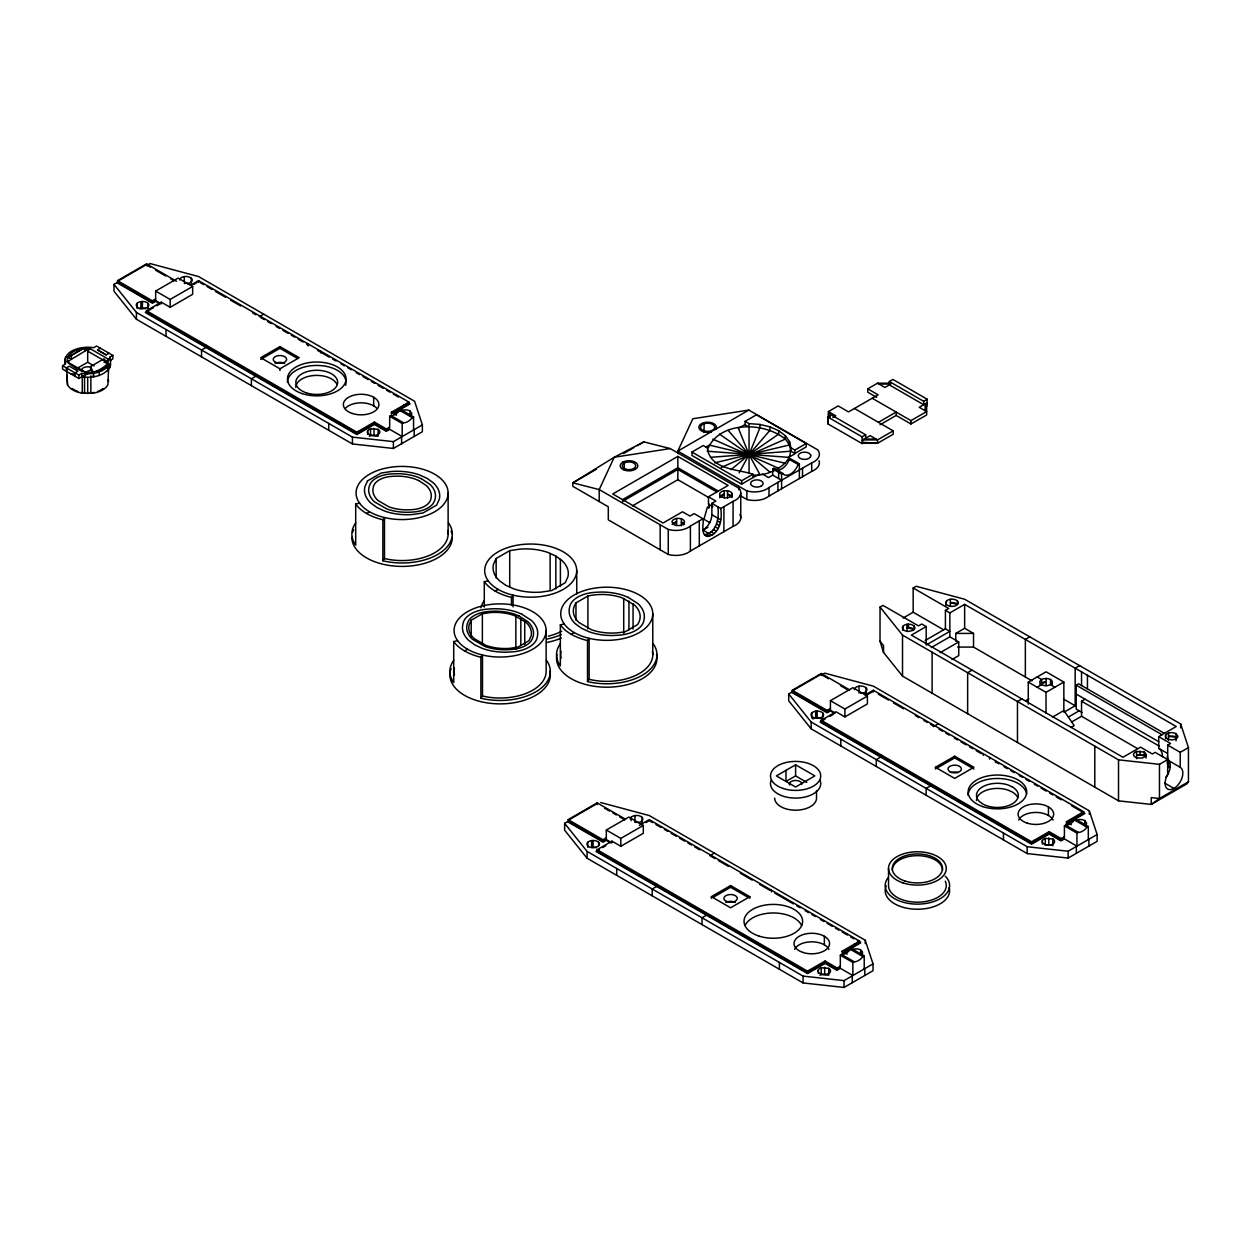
<?xml version="1.0" encoding="UTF-8"?>
<svg xmlns="http://www.w3.org/2000/svg" width="1251" height="1251" viewBox="0 0 1251 1251"><rect width="100%" height="100%" fill="white"/><g stroke="black" fill="none" stroke-linecap="round" stroke-linejoin="round"><path stroke-width="1.5" d="M108.634 367.903L107.914 384.636A20.923 12.088 0 0 1 93.121 393.174L82.285 393.174L82.285 375.675M84.536 393.346L84.536 375.847M87.695 393.596L87.695 378.037M90.87 393.346L90.87 375.847M109.932 357.098L110.713 360.538L109.932 367.45C103.896 376.285 91.745 378.287 81.753 376.801L78.829 378.49L62.55 369.076L62.55 365.667L65.474 363.978C62.097 349.717 83.113 345.776 93.653 347.7L96.577 346.011L112.856 355.409L112.856 358.881L109.932 360.569L109.932 357.098L112.856 355.409M279.943 370.499L279.943 368.795L299.177 357.692L279.943 346.59L260.708 357.692L279.943 368.795M260.708 359.397L279.943 348.294L279.943 346.59M382.869 560.776L382.869 519.775L384.479 517.539L384.479 558.54L382.869 560.776A50.212 28.992 0 0 0 437.6 554.49A50.212 28.992 0 0 0 448.499 522.902M413.565 429.984L413.565 416.911L401.039 409.687L399.788 410.406A12.557 7.256 -60 0 1 390.906 415.535L389.671 416.255L389.671 427.607L386.246 428.89L386.246 430.594L374.409 423.761L356.879 433.894L146.492 312.422L146.492 310.717L161.285 302.163L170.167 307.293L192.654 294.313L192.654 286.448L178.158 278.082L155.656 291.061L155.656 300.631L159.878 303.07M413.565 416.911L412.314 417.631A12.557 7.24 -60 0 1 403.447 422.76L402.196 423.479L402.196 436.536L389.077 428.968L389.077 427.263M480.884 698.246L480.884 657.244L482.495 655.008L482.495 696.009L480.884 698.246A50.212 28.992 0 0 0 535.616 691.959A50.212 28.992 0 0 0 546.499 660.372M511.471 605.203L511.471 597.384L513.082 595.163L513.082 606.876M587.517 681.56L587.517 640.559L589.127 638.323L589.127 679.324L587.517 681.56A50.212 28.992 0 0 0 642.248 675.274A50.212 28.992 0 0 0 653.147 643.686M676.619 525.483L676.619 518.477M678.214 453.66L678.214 450.251M681.388 525.858L681.388 518.837M691.944 452.064L691.944 455.473L741.655 484.168L752.993 477.554L752.993 474.223C737.183 468.969 710.255 469.985 707.206 447.78L703.281 445.512L691.944 452.064L741.655 480.759L752.993 474.223M711.366 898.39L711.366 896.67L730.6 885.567L749.834 896.67L749.834 898.39M712.976 897.452L730.6 887.272L730.6 885.567M738.778 489.688L738.778 486.264M741.655 484.168L741.655 480.759M745.127 424.777L745.127 421.352L756.464 414.816L806.176 443.511L806.176 446.935L794.838 453.472L794.838 450.063L806.176 443.511M746.878 499.493L746.878 490.939L677.823 451.079L692.835 418.741L748.849 410.078L817.732 449.86A18.39 10.618 0 0 1 811.696 462.886L811.696 471.424L769.005 496.068A17.764 10.258 0 0 1 746.878 499.493L740.404 495.74M749.052 473.472L749.052 423.62L745.127 421.352M769.005 496.068L769.005 487.53L811.696 462.886M777.903 490.924L777.903 482.386M781.609 488.781L781.609 474.098L772.727 468.969L772.727 475.114L781.609 480.243M799.358 478.539L799.358 463.84L790.491 458.726L789.303 459.414A12.557 7.256 -60 0 1 773.916 468.281L772.727 468.969M802.517 476.725L802.517 468.171M864.222 968.962L864.222 955.889L851.696 948.665L850.445 949.384A12.557 7.256 -60 0 1 841.563 954.513L840.328 955.232L840.328 966.585L836.903 967.867L836.903 969.588L825.066 962.754L807.536 972.871L597.149 851.399L597.149 849.695L611.942 841.157L620.824 846.27L643.311 833.291L643.311 825.425L628.815 817.059L606.313 830.038L606.313 839.609L611.942 842.861L611.942 841.157M864.222 955.889L862.971 956.624A12.557 7.24 -60 0 1 854.105 961.738L852.854 962.457L852.854 975.53L839.734 967.946L839.734 966.241M943.598 629.8L913.167 612.224L913.167 587.97L916.123 586.266L964.646 599.245L1180.663 723.954L1188.45 747.598L1188.45 781.766L1186.886 783.861L1151.248 804.424L1118.519 800.843L902.518 676.119L883.534 652.443L880.016 641.231L880.047 607.063L883.003 605.406L918.484 625.891L921.752 624.014L926.178 626.579L926.178 645.031L949.853 631.364L945.412 628.8L925.13 640.512M883.534 652.443L883.534 645.61L880.016 641.231M903.206 626L903.206 629.409A6.271 3.628 0 0 0 902.565 630.285M907.006 631.52L907.006 624.312L908.633 624.186A6.271 3.628 0 0 1 914.7 628.753L913.074 630.379L908.633 631.427A6.271 3.628 0 0 1 902.409 628.283A6.271 3.628 0 0 1 907.006 624.312M914.074 626L914.074 629.409A6.271 3.628 0 0 0 908.633 627.595L908.476 624.202M935.451 767.301L935.451 769.005L954.685 757.903L954.685 756.198L973.919 767.301L954.685 778.403L935.451 767.301L954.685 756.198M967.633 713.727L967.648 672.725L972.074 670.161M1017.47 742.5L1017.47 701.498L1021.911 698.934M1028.275 704.188L1028.275 682.108L1046.102 671.818L1063.85 682.061L1063.85 710.537L1074.202 725.611L1070.965 727.488M1041.63 682.937A6.271 3.628 0 0 1 1046.071 681.873L1040.003 684.563L1041.63 682.937L1041.63 679.528L1037.188 676.963M1046.024 713.242L1046.024 692.35L1063.85 682.061M1046.071 685.673L1046.071 678.464M1050.496 679.528L1050.496 682.937A6.271 3.628 0 0 1 1052.122 684.563M1088.307 839.593L1088.307 826.52L1075.782 819.296L1074.531 820.015A12.557 7.256 -60 0 1 1065.664 825.128L1064.413 825.848L1064.413 837.2L1060.989 838.498L1060.989 840.203L1049.151 833.369L1031.622 843.487L821.235 722.03L821.235 720.31L836.028 711.772L844.91 716.901L867.396 703.922L867.396 696.056L852.901 687.69L830.414 700.669L830.414 710.24L834.62 712.679M1088.307 826.52L1087.056 827.239A12.557 7.24 -60 0 1 1078.19 832.368L1076.939 833.088L1076.939 846.145L1063.819 838.577L1063.819 836.872M1071.45 722.093L1081.536 716.26L1081.536 701.232L1085.086 699.184M1094.797 787.16L1094.813 746.143M1165.869 777.262A12.557 7.256 -60 0 0 1167.715 760.076L1167.715 745.111L1170.529 743.485L1158.707 736.651L1176.221 726.518L964.646 604.374L949.853 612.912L945.412 610.347L945.412 628.8M82.285 393.174A20.923 12.088 0 0 1 67.491 384.636L66.788 369.264M108.305 359.146L106.929 362.243L87.695 351.14L90.119 348.638C81.237 347.887 66.6 350.89 67.101 361.93C82.222 373.846 92.793 377.13 107.914 363.65L108.305 359.146L90.119 348.638L87.695 349.42L87.695 362.243L94.106 365.933M778.654 478.539L778.669 472.393M739.888 514.505A18.39 10.618 0 0 1 733.07 526.39L690.396 551.034A17.764 10.258 0 0 1 668.269 554.459L608.299 519.853L608.299 506.796L572.786 486.295L572.786 482.87L614.225 457.24L643.812 441.869L670.223 448.577L739.122 488.359A18.39 10.618 0 0 1 733.07 501.385L720.748 508.5C722.437 518.665 719.935 534.74 707.425 536.413L704.469 534.709C716.964 533.035 719.481 516.96 717.793 506.796M1167.386 756.183L1167.386 763.876L1168.497 767.582L1169.998 766.707M64.692 363.947L65.474 357.098M110.713 364.01L109.932 367.45L107.914 367.153M179.659 279.989L180.472 278.269A6.271 3.628 0 0 1 188.307 276.737A6.271 3.628 0 0 1 191.966 281.022L190.355 282.648A6.271 3.628 0 0 1 187.541 283.586M707.644 449.328C719.09 420.821 764.126 421.603 785.3 439.117C803.001 459.273 771.069 476.819 752.961 475.067M630.316 818.967L631.13 817.247A6.271 3.628 0 0 1 638.964 815.715A6.271 3.628 0 0 1 642.639 819.999L641.012 821.626A6.271 3.628 0 0 1 638.198 822.564M854.37 689.692L855.215 687.878A6.271 3.628 0 0 1 863.065 686.33A6.271 3.628 0 0 1 866.724 690.63L865.098 692.241A6.271 3.628 0 0 1 860.657 693.304M1165.572 735.275L1165.572 737.152A6.271 3.628 0 0 0 1172.453 739.81A6.271 3.628 0 0 0 1177.91 736.213L1176.065 733.649A6.271 3.628 0 0 0 1165.572 735.275L1165.572 738.684M496.147 558.493L493.488 564.342A42.503 24.535 0 0 0 499.43 580.699L505.529 585.124L513.223 588.658A42.503 24.535 0 0 0 541.542 592.083L551.675 590.55L565.233 582.716L567.891 576.867A42.503 24.535 0 0 0 561.965 560.526L555.851 556.085L548.157 552.551A42.503 24.535 0 0 0 519.837 549.126L509.72 550.659L496.147 558.493L496.147 577.806M471.205 620.215L469.156 624.702A36.185 20.892 0 0 0 474.207 638.62L485.951 645.407A36.185 20.892 0 0 0 510.064 648.331L517.851 647.142L529.001 640.7L531.05 636.212A36.185 20.892 0 0 0 525.999 622.294L514.255 615.508A36.185 20.892 0 0 0 490.142 612.599L482.37 613.772L471.205 620.215L471.205 637.603M739.138 472.878L749.052 454.613L759.889 427.873L759.889 424.449L749.052 423.62M78.829 378.49L78.829 375.065L81.753 373.377C91.745 374.753 103.896 372.814 109.932 363.978M715.666 429.234L709.911 432.189A8.788 5.067 0 0 1 698.871 427.733A8.788 5.067 0 0 1 708.394 422.228A8.788 5.067 0 0 1 716.119 428.593L715.666 429.234L748.849 410.078M946.554 600.965L945.709 602.779A6.271 3.628 0 0 0 949.587 606.125A6.271 3.628 0 0 0 956.436 605.343L958.063 603.717A6.271 3.628 0 0 0 954.388 599.432A6.271 3.628 0 0 0 946.554 600.965L945.928 605.265M87.695 349.42L67.101 361.93L87.711 373.345M731.131 469.625L749.052 454.613L778.654 434.113L778.654 430.704L769.975 426.857L759.889 424.449M673.523 524.216L676.619 521.886A6.271 3.628 0 0 0 672.178 524.45M719.622 497.695L724.282 494.192A6.271 3.628 0 0 0 719.841 496.756M1050.496 684.641L1051.497 683.89A6.271 3.628 0 0 0 1049.886 679.215A6.271 3.628 0 0 0 1041.63 679.528L1040.003 681.154A6.271 3.628 0 0 0 1040.629 683.89L1041.63 684.641A6.271 3.628 0 0 0 1047.681 685.579L1050.496 684.641L1054.937 687.206M708.895 503.903L708.895 507.875L707.425 507.03L703.938 519.29L709.864 522.715M707.206 451.204L788.74 457.366L795.136 453.644L790.913 451.204L710.568 457.319M759.889 474.536L749.052 454.613L738.434 428.327L744.83 424.605L749.052 427.044M150.464 267.214L147.086 265.259L150.042 263.554L198.565 276.549L414.581 401.258L422.369 424.902L422.369 431.736L393.393 448.452L352.438 443.964L136.422 319.255L113.966 291.202L113.966 284.368L117.516 282.351L117.516 280.646L146.492 263.898L176.5 281.225M600.699 802.548L649.222 815.527L865.239 940.236L873.026 963.88L873.026 970.713L844.05 987.446L803.095 982.942L587.094 858.233L564.623 830.179L564.623 823.346L568.173 821.328L568.173 819.624L597.149 802.876L625.531 819.264M828.584 678.777L821.829 674.868L824.784 673.163L873.307 686.142L1089.324 810.867L1097.111 834.511L1097.111 841.344L1068.135 858.061L1027.18 853.573L811.18 728.864L788.709 700.81L788.709 693.977L792.258 691.959L792.258 690.255L821.235 673.507L849.617 689.895M155.656 300.631L152.403 302.507L152.403 300.803L155.656 298.926M190.355 285.384L198.565 280.646L408.968 402.118L408.968 403.823L392.955 413.065M84.74 347.715L71.432 355.409L71.432 358.818L67.491 357.395L84.74 347.715L84.74 351.14M153.529 307.668L145.304 312.422L356.879 434.566L374.409 424.449L386.246 431.282L389.671 429.312M156.813 305.776L160.097 303.884L155.656 301.319L152.403 303.195L116.922 282.695M193.639 284.509L196.923 282.617M155.656 291.061L170.167 299.442L192.654 286.448M109.025 353.189L106.1 354.877L97.5 349.905L100.408 348.216M76.483 368.717L87.695 362.243M90.666 366.512L103.974 358.818L107.914 363.65A20.923 12.088 0 0 1 93.121 372.204L90.666 369.921L90.666 366.512L93.121 372.204M90.666 369.921L85.287 372.438M103.974 362.243L106.929 360.523M259.254 316.706L263.695 314.142M256.408 375.879L251.388 378.787L251.388 385.621M146.492 310.717L356.879 432.174L374.409 422.056L386.246 428.89M391.438 413.94L391.438 412.236L408.968 402.118M394.206 413.018L410.14 403.823M386.246 430.594L389.077 428.968M113.966 284.368L136.422 312.422L352.438 437.131L393.393 441.634L422.369 424.902M366.59 513.489L369.545 511.784M596.461 469.203L572.786 482.87L599.213 489.579L668.269 529.454A17.764 10.258 0 0 0 690.396 526.03L702.999 518.743C704.063 524.013 699.981 534.396 707.425 536.413M623.514 453.581L633.663 447.733M637.04 445.778L643.812 441.869M677.823 451.079L711.006 431.923M712.898 506.733L708.457 504.169L708.457 496.803L728.145 485.435L677.839 456.396L612.74 493.973L663.046 523.012L682.499 511.784L689.911 516.053L694.117 513.629L702.999 518.743M622.763 499.54L677.839 467.733L718.09 490.971M622.419 501.448L677.839 469.453L716.729 491.909M632.49 505.873L677.839 479.696L708.269 497.272M495.177 591.113L498.148 589.393M865.692 438.21L865.692 434.801L831.368 414.972L827.818 417.021L827.818 423.839L828.412 411.563L838.17 405.918L848.522 411.907L878.124 394.816L867.756 388.842L867.756 392.204L876.638 397.333M867.756 388.842L877.53 383.197L890.477 383.197M889.367 381.492L923.691 401.305L923.691 404.73L889.367 384.901L889.367 381.492L892.917 379.444L927.241 399.257L926.647 406.419M832.838 417.537L835.809 415.832L828.412 411.563M889.367 384.901L884.926 387.466L877.53 383.197M711.866 535.225L702.999 530.096A12.557 7.256 -60 0 0 711.866 514.724L711.866 503.371L715.853 501.072L708.457 496.803M464.59 650.958L467.561 649.253M772.727 475.114L768.521 477.554L762.297 473.957M781.609 474.098L782.798 473.41A12.557 7.256 -60 0 0 798.169 464.528L799.358 463.84M878.421 422.322L896.169 412.064L896.169 415.441L880.032 424.761M827.818 417.021L862.142 436.849L865.692 434.801M923.691 401.305L927.241 399.257M575.96 602.904L587.923 596.008A38.296 22.111 0 0 1 621.997 597.79L634.429 604.968A38.296 22.111 0 0 1 637.525 624.64L625.563 631.552A38.296 22.111 0 0 1 591.488 629.753L579.057 622.576A38.296 22.111 0 0 1 575.96 602.904L575.96 620.293M702.999 530.096L707.91 527.265M862.142 440.258L870.133 435.645L877.53 439.914L893.214 430.86L893.214 434.238L877.53 443.276L862.737 443.276L862.737 439.914L877.53 439.914L877.53 443.276L864.206 442.416L862.142 443.605L827.818 423.839M927.241 402.681L919.25 407.294L926.647 411.563L910.963 420.617L872.197 398.24M571.238 634.273L574.193 632.568M903.097 618.041L913.167 612.224M597.743 803.22L568.767 819.968L568.767 821.672M945.412 610.347L948.68 608.471L913.167 587.97M926.178 626.579L911.385 635.117L1122.96 757.277L1140.49 747.16L1152.327 753.993L1155.158 752.351L1167.683 759.592L1167.683 774.557A12.557 7.256 -60 0 0 1167.683 789.053A12.557 7.256 -60 0 0 1180.24 781.797A12.557 7.256 -60 0 0 1180.24 767.301L1180.24 752.336L1167.715 745.111M931.26 647.565L949.853 636.837L958.735 641.951L958.735 655.618L951.964 659.527M955.78 641.231L955.78 633.413L964.646 628.283L973.528 633.413L973.528 647.08L1031.997 680.825M606.313 839.609L603.06 841.485L603.06 839.781L606.313 837.904M830.414 710.24L827.146 712.116L827.146 710.412L830.414 708.535M639.37 825.316L649.222 819.624L859.625 941.096L859.625 942.801L842.095 952.918L842.095 951.213L859.625 941.096M865.098 694.993L873.307 690.255L1083.71 811.711L1083.71 813.431L1066.18 823.549M599.245 849.507L595.961 851.399L807.536 973.559L825.066 963.426L836.903 970.26L840.328 968.29M602.544 847.599L605.828 845.707M645.938 822.548L649.222 820.656L652.6 822.595M824.988 719.184L820.046 722.03L1031.622 844.175L1049.151 834.057L1060.989 840.891L1064.413 838.921M829.913 716.323L833.197 714.43M866.74 695.071L873.307 691.271M940.127 652.694L958.735 641.951M606.313 830.038L620.824 838.42L643.311 825.425M830.414 700.669L844.91 709.036L867.396 696.056M795.605 764.799L776.371 775.901L795.605 787.02L814.839 775.901L795.605 764.799L795.605 775.901L806.817 782.391M1029.792 636.853L1025.351 639.417L1025.351 676.994M795.605 775.901L785.988 781.453L785.988 770.35M714.352 853.119L709.911 855.684L714.993 858.608M938.438 723.75L934.012 726.315L930.635 724.36M1037.157 687.237L1041.63 684.641M1079.613 665.626L1075.172 668.175L1075.172 705.767L1063.929 712.257M1025.601 700.732L1028.838 698.871M1082.131 712.507L1076.204 709.098L1076.204 685.173L1078.581 683.812L1164.509 733.414M707.065 914.872L702.046 917.765L702.046 924.598M931.166 785.487L926.131 788.396L926.131 795.229M1052.513 717.089L1063.85 710.537M749.834 896.67L730.6 907.788L711.366 896.67M1068.448 716.995L1079.175 710.803M880.047 607.063L902.518 635.117L1118.519 759.842L1159.474 764.33L1167.683 759.592M1180.24 752.336L1188.45 747.598M597.149 849.695L807.536 971.167L825.066 961.034L836.903 967.867M821.235 720.31L1031.622 841.782L1049.151 831.665L1060.989 838.498M1083.71 811.711L1066.18 821.844L1071.247 824.769M843.268 952.918L860.797 942.801L857.435 940.861M1067.369 823.549L1084.883 813.431L1071.419 805.644M836.903 969.588L839.734 967.946M1060.989 840.203L1063.819 838.577M564.623 823.346L587.079 851.399L803.095 976.124L844.05 980.612L873.026 963.88M788.709 693.977L811.18 722.03L1027.18 846.739L1068.135 851.227L1097.111 834.511M1188.45 781.766L1159.474 798.498L1151.248 804.424L1151.248 797.591L1159.474 798.498L1159.474 764.33M896.169 415.441L910.963 423.98L926.647 414.972L926.647 403.01M705.736 447.154L709.38 445.09L785.3 463.277M759.685 474.145L752.993 477.554M67.491 357.395L71.432 355.409M87.695 373.83L81.753 376.801L81.753 373.377M721.202 467.483L785.3 439.117L785.3 435.708L778.654 430.704M378.099 429.359A6.271 3.628 0 0 1 375.284 435.411L370.531 435.051A6.271 3.628 0 0 1 370.531 428.78L378.099 429.359L378.099 436.192L370.531 435.614A6.271 3.628 0 0 0 369.233 436.192M714.634 462.854L789.475 444.949L789.475 441.54L785.3 435.708M1136.612 758.7L1136.612 751.476L1144.18 752.054L1144.18 755.479L1136.612 754.9L1144.18 755.479M1052.842 838.952A6.271 3.628 0 0 1 1050.027 845.019L1045.273 844.66A6.271 3.628 0 0 1 1045.273 838.389L1052.842 838.952L1052.842 845.785M828.756 968.337A6.271 3.628 0 0 1 825.941 974.404L821.188 974.029A6.271 3.628 0 0 1 821.188 967.758L828.756 968.337L828.756 975.17L821.188 974.592A6.271 3.628 0 0 0 819.89 975.17M355.706 522.902A50.212 28.992 0 0 0 355.691 545.092L355.691 504.075L359.569 503.168M484.293 607.079L484.293 581.699L488.156 580.777M453.706 660.356A50.212 28.992 0 0 0 453.706 682.546L453.706 641.544L457.569 640.637M560.354 643.686A50.212 28.992 0 0 0 560.339 665.876L560.339 624.859L564.217 623.952M670.223 448.577L614.225 457.24L599.213 489.579L599.213 501.542M140.925 301.6L142.551 301.475A6.271 3.628 0 0 1 148.619 306.042L146.993 307.668L142.551 308.731A6.271 3.628 0 0 1 136.328 305.572A6.271 3.628 0 0 1 140.925 301.6L140.925 308.434A6.271 3.628 0 0 0 139.408 308.794M140.925 308.434L142.395 308.325A6.271 3.628 0 0 1 145.695 308.794M724.282 490.783L727.519 490.783A6.271 3.628 0 0 1 731.96 493.347L732.179 494.27A6.271 3.628 0 0 1 726.456 497.882A6.271 3.628 0 0 1 719.716 494.911A6.271 3.628 0 0 1 724.282 490.783L724.282 497.789M908.476 627.611L907.006 627.721L914.074 629.409M817.153 711.1L817.294 711.084A6.271 3.628 0 0 1 823.361 715.65L821.735 717.276L817.294 718.34A6.271 3.628 0 0 1 811.07 715.181A6.271 3.628 0 0 1 815.668 711.209L817.153 711.1L817.153 717.933L815.668 718.043A6.271 3.628 0 0 0 812.853 718.981M817.153 717.933L817.294 717.918A6.271 3.628 0 0 1 821.735 718.981M591.582 840.594L593.209 840.469A6.271 3.628 0 0 1 599.276 845.019L597.65 846.646L593.209 847.709A6.271 3.628 0 0 1 586.985 844.566A6.271 3.628 0 0 1 591.582 840.594L591.582 847.427L593.209 847.302A6.271 3.628 0 0 1 596.352 847.787M879 384.057L890.837 384.057M864.206 439.07L876.044 439.07M955.78 633.413L973.528 633.413M957.547 647.08L973.528 647.08M70.681 373.721L73.965 374.065M97.5 349.905L106.1 354.877M957.422 604.389L950.369 602.701A6.271 3.628 0 0 1 957.422 604.389L957.422 600.965M1051.544 845.223L1045.273 845.223L1045.273 838.389M105.287 362.712L107.914 363.65M712.82 439.117L778.654 468.281M854.449 408.483L893.214 430.86M789.475 441.54L790.913 447.78L794.838 450.063M789.303 459.414L798.169 464.528M773.916 468.281L782.798 473.41M1076.204 685.173L1162.07 734.759M1076.204 694.07L1158.786 741.734M1081.536 701.232L1159.317 746.143M1158.707 736.651L1158.707 748.348L1167.152 753.227M1063.553 699.043L1075.172 705.767M1167.715 760.076L1180.24 767.301M1028.275 682.108L1046.024 692.35M1081.536 716.26L1137.331 748.473M711.866 503.371L720.748 508.5M622.795 462.198L624.28 463.058L624.28 469.891M633.757 468.515L635.227 469.375M711.866 514.724L720.748 519.853M717.48 520.963L720.451 522.668M716.604 523.95L719.56 525.655M1164.572 783.001L1173.954 788.427L1173.954 790.132M715.181 526.89L718.152 528.594M713.351 529.58L716.307 531.284M711.209 531.831L714.165 533.551M706.612 534.49L709.567 536.194M200.254 282.648L203.632 284.587M206.994 286.526L212.06 289.45M215.422 291.405L225.54 297.238M230.606 300.162L240.708 305.995M252.514 312.813L255.892 314.767M260.943 317.676L264.336 319.63M267.714 321.585L271.092 323.54M276.158 326.464L279.536 328.419M282.914 330.373L287.996 333.298M291.374 335.237L294.751 337.191M298.129 339.146L303.195 342.07M306.573 344.025L308.497 345.823L308.497 344.103M317.504 350.343L329.294 357.145M332.672 359.084L336.034 361.039M341.085 363.947L344.463 365.902M347.825 367.841L351.203 369.78M356.254 372.704L359.616 374.643M362.978 376.598L368.044 379.506M371.406 381.461L374.768 383.4M378.146 385.339L383.197 388.263M386.559 390.203L389.937 392.157M393.299 394.096L398.35 397.02M399.788 410.406L412.314 417.631M155.531 270.153L165.679 276.002M170.762 278.926L174.139 280.881M391.438 412.236L396.504 415.16M279.943 348.294L297.582 358.474M878.374 694.196L888.491 700.028M893.542 702.953L903.66 708.785M915.466 715.603L918.828 717.558M923.895 720.467L927.257 722.421M939.079 729.239L942.456 731.194M945.834 733.149L949.212 735.088M954.278 738.027L957.656 739.966M961.049 741.921L966.116 744.845M969.494 746.8L972.871 748.755M976.249 750.709L981.316 753.634M995.624 761.89L998.986 763.829M1004.053 766.754L1007.415 768.693M1010.777 770.647L1014.154 772.586M1019.205 775.495L1022.567 777.45M1025.945 779.389L1029.307 781.343M1034.358 784.252L1037.736 786.191M1041.098 788.146L1046.149 791.054M1049.526 793.009L1052.889 794.948M1056.251 796.903L1061.317 799.811M390.906 415.52L403.432 422.76M389.671 416.255L402.196 423.479M1074.531 820.015L1087.056 827.239M840.422 685.611L847.193 689.52M954.685 757.903L973.919 769.005M1065.664 825.128L1078.19 832.368M1064.413 825.848L1076.939 833.088M117.516 280.646L152.403 300.803M117.516 282.351L152.403 302.507M834.839 713.477L830.414 710.928L827.146 712.804L791.664 692.303M792.258 690.255L827.146 710.412M792.258 691.959L827.146 712.116M62.55 365.667L78.829 375.065M655.977 824.55L661.028 827.458M664.406 829.413L667.768 831.352M671.146 833.307L676.197 836.215M679.574 838.17L684.625 841.094M688.003 843.033L691.381 844.988M694.743 846.927L699.809 849.851M718.371 860.563L728.504 866.427M740.342 873.245L752.164 880.078M759.748 884.457L769.85 890.29M774.901 893.214L793.431 903.91M796.793 905.849L800.171 907.788M805.222 910.712L808.584 912.651M811.962 914.606L815.324 916.545M820.375 919.469L823.752 921.408M827.114 923.347L832.165 926.272M835.543 928.211L838.905 930.165M842.283 932.104L847.334 935.029M850.696 936.968L854.058 938.907M850.445 949.384L862.971 956.624M604.499 808.146L609.581 811.086M612.959 813.041L616.336 814.98M619.714 816.934L624.796 819.874M842.095 951.213L847.162 954.138M730.6 887.272L748.239 897.452M841.563 954.513L854.105 961.738M840.328 955.232L852.854 962.457M610.754 842.861L606.313 840.297L603.06 842.173L567.579 821.672M568.173 819.624L603.06 839.781M568.173 821.328L603.06 841.485M732.07 497.226L727.519 494.192A6.271 3.628 0 0 1 731.96 496.756L732.07 493.801M719.466 434.113L749.052 454.613L769.975 472.127M1075.86 820.547A6.271 3.628 0 0 1 1084.726 820.547L1086.572 823.111A6.271 3.628 0 0 1 1085.727 824.925M409.984 410.954L411.829 413.502A6.271 3.628 0 0 1 409.984 416.067L409.984 410.954A6.271 3.628 0 0 0 401.102 410.954M851.759 949.931A6.271 3.628 0 0 1 860.641 949.931L862.267 951.558L862.486 955.905M728.129 430.281L749.052 454.613L769.975 430.281L769.975 426.857M683.343 524.967L681.388 522.246A6.271 3.628 0 0 1 684.313 524.45M93.121 375.691L93.653 376.848L93.653 373.377M108.212 379.678L108.634 381.508M66.772 374.674L67.491 384.636M68.461 360.523L68.477 362.243M1180.663 723.954L1180.663 727.863M1176.065 733.649L1176.065 740.858M1168.497 733.07L1168.497 740.295M1168.497 759.263L1168.497 766.863M1146.025 754.619L1146.025 758.043M1140.114 751.022L1140.114 754.447M1118.519 759.842L1118.519 800.843M1089.324 810.867L1089.324 814.276M1088.902 839.249L1088.902 846.083M1087.447 675.274L1087.447 688.941M1084.726 820.547L1084.726 825.676M1081.536 671.85L1081.536 685.517M1081.333 813.087L1081.333 814.792M1078.378 814.792L1078.378 816.496M1076.345 846.489L1076.345 853.323M1068.135 851.227L1068.135 858.061M1049.151 831.665L1049.151 833.369M1048.776 837.92L1048.776 844.753M1048.447 806.911L1048.447 815.449M1042.349 840.578L1042.349 844.003M1033.998 840.422L1033.998 842.126M1031.622 841.782L1031.622 843.487M1027.18 846.739L1027.18 853.573M1003.474 833.057L1003.474 839.89M995.53 760.811L995.53 762.516M989.604 757.387L989.604 759.091M983.239 753.712L983.239 755.416M964.646 604.374L964.646 628.283M950.369 599.276L950.369 606.5M949.853 612.912L949.853 636.837M933.418 724.939L933.418 726.659M932.12 652.224L932.12 693.226M925.161 403.87L925.161 410.703M910.963 420.617L910.963 423.98M902.518 635.117L902.518 676.119M888.523 868.429L888.523 885.52A28.882 16.67 0 0 0 921.174 902.049A28.882 16.67 0 0 0 945.287 881.204M881.33 755.01L881.33 756.714L876.294 759.623L876.294 766.456M873.307 690.255L873.307 691.959M866.099 687.878L866.099 692.991M865.239 940.236L865.239 943.661M864.816 968.618L864.816 975.452M862.142 436.849L862.142 443.605M860.641 949.931L860.641 955.06A6.271 3.628 0 0 0 862.486 952.496M859.03 686.189L859.03 693.023M857.248 942.456L857.248 944.161M854.292 944.161L854.292 945.881M852.259 975.874L852.259 982.707M844.91 709.036L844.91 716.901M844.05 980.612L844.05 987.446M840.781 739.122L840.781 745.956M829.882 412.408L829.882 417.537M825.066 961.034L825.066 962.754M824.675 967.304L824.675 974.138M824.362 936.28L824.362 944.818M822.736 712.898L822.736 718.027M821.829 675.556L821.829 673.851L792.853 690.599L792.853 692.303M821.235 673.507L821.235 675.212M821.188 967.758L821.188 974.592M818.263 969.963L818.263 973.372M816.528 790.851L816.528 798.122A20.923 12.088 0 0 1 795.605 810.195A20.923 12.088 0 0 1 774.682 798.122M815.668 711.209L815.668 718.043M811.868 712.898L811.868 718.027M811.18 722.03L811.18 728.864M809.913 969.791L809.913 971.511M807.536 971.167L807.536 972.871M803.095 976.124L803.095 982.942M790.913 447.78L790.913 451.204M779.389 962.426L779.389 969.259M771.445 890.18L771.445 891.885M740.764 493.082L740.764 518.102M733.07 501.385L733.07 526.39M727.519 490.783L727.519 497.789M723.907 506.671L723.907 531.691M708.895 505.216L708.895 507.875M704.078 423.729A7.115 4.113 0 0 0 704.078 430.844A7.115 4.113 0 0 0 714.743 427.279A7.115 4.113 0 0 0 704.078 423.729L704.078 432.267A7.115 4.113 0 0 1 711.193 432.267M699.293 520.885L699.293 545.905M690.396 526.03L690.396 551.034M677.839 456.396L677.839 467.733M677.839 469.453L677.839 479.696M668.269 529.454L668.269 554.459M660.168 524.763L660.168 549.783M657.244 884.394L657.244 886.099L652.209 889.008L652.209 895.841M652.772 613.772A46.037 26.584 0 0 1 583.732 636.79A46.037 26.584 0 0 1 583.732 590.753A46.037 26.584 0 0 1 652.772 613.772L652.772 654.773M641.998 817.247L641.998 822.376M634.945 815.558L634.945 822.392A6.271 3.628 0 0 1 638.198 822.392M633.069 603.983L633.069 629.081M631.13 817.247L631.13 820.672M628.94 600.965L628.94 629.925M623.717 598.572L623.717 633.334M620.824 838.42L620.824 846.27M616.696 868.491L616.696 875.325M598.65 842.283L598.65 845.692M597.149 802.876L597.149 804.596M593.052 840.469L593.052 847.302M587.923 596.008L587.923 628.831M587.767 842.283L587.767 847.396M587.079 851.399L587.094 858.233M576.727 570.612A46.037 26.584 0 0 1 507.671 593.615A46.037 26.584 0 0 1 507.671 547.594A46.037 26.584 0 0 1 576.727 570.612L576.727 594.037M560.401 559.385L560.401 586.422M555.851 556.085L555.851 588.908M550.127 553.458L550.127 590.144M546.14 630.457A46.037 26.584 0 0 1 477.084 653.475A46.037 26.584 0 0 1 477.084 607.439A46.037 26.584 0 0 1 546.14 630.457L546.14 671.459A46.037 26.584 0 0 1 482.495 696.009M524.732 621.372L524.732 644.546M520.823 618.494L520.823 645.547M515.85 616.243L515.85 649.066M509.72 550.659L509.72 587.36M482.37 613.772L482.37 644.672M448.124 492.988A46.037 26.584 0 0 1 379.084 516.006A46.037 26.584 0 0 1 379.084 469.969A46.037 26.584 0 0 1 448.124 492.988L448.124 533.989M414.159 429.64L414.159 436.474M406.591 403.479L406.591 405.183M403.635 405.183L403.635 406.888M401.602 436.88L401.602 443.714M393.393 441.634L393.393 448.452M374.409 422.056L374.409 423.761M374.018 428.311L374.018 435.145M373.689 397.302L373.689 405.84M370.531 428.78L370.531 435.614M367.606 430.97L367.606 434.394M359.256 430.813L359.256 432.518M356.879 432.174L356.879 433.894M352.438 437.131L352.438 443.964M328.732 423.448L328.732 430.281M320.788 351.203L320.788 352.907M206.587 345.401L206.587 347.121L201.552 350.014L201.552 356.848M198.565 280.646L198.565 282.351M191.34 278.269L191.34 283.398M184.288 276.58L184.288 281.71M170.167 299.442L170.167 307.293M166.039 329.513L166.039 336.347M161.285 302.163L161.285 303.884M147.993 303.289L147.993 308.418M147.086 265.947L147.086 264.242L118.11 280.99L118.11 282.695M142.395 301.491L142.395 308.325M137.11 303.289L137.11 308.418M136.422 312.422L136.422 319.255M107.633 367.184L107.633 370.656M99.204 372.047L99.204 375.535M90.572 392.251L90.572 392.939A18.828 10.868 0 0 0 94.2 392.392M84.833 392.251L84.833 392.939A18.828 10.868 0 0 1 81.206 392.392M74.997 376.207L74.997 372.845L77.906 371.156L69.305 366.183L66.381 367.872L66.381 371.234M949.134 887.412A32.229 18.609 0 0 1 915.998 909.227A32.229 18.609 0 0 1 886.271 885.833M945.303 876.216A32.229 18.609 0 0 1 918.797 904.113A32.229 18.609 0 0 1 888.194 877.655M892.291 870.149A25.114 14.496 0 0 1 917.405 855.653A25.114 14.496 0 0 1 942.503 870.149M794.604 949.431A17.78 10.274 0 0 1 811.774 941.815A17.78 10.274 0 0 1 828.96 949.431M725.861 902.487A6.693 3.862 0 0 1 735.338 902.487M745.017 925.49A29.289 16.92 0 0 1 773.306 912.964A29.289 16.92 0 0 1 801.61 925.49M860.657 692.898A6.271 3.628 0 0 1 865.098 693.961M1018.689 820.046A17.78 10.274 0 0 1 1035.859 812.446A17.78 10.274 0 0 1 1053.045 820.046M951.339 772.492A6.693 3.862 0 0 1 958.031 772.492M976.468 800.499A20.923 12.088 0 0 1 1007.853 790.038L1012.2 791.961A20.923 12.088 0 0 1 1017.61 797.372M968.102 795.37A29.289 16.92 0 0 1 996.124 778.482A29.289 16.92 0 0 1 1026.586 793.9M81.643 371.375A6.271 3.628 0 0 1 83.88 367.559A6.271 3.628 0 0 1 90.838 367.294M103.02 388.514A18.828 10.868 0 0 1 97.578 391.454M77.828 391.454A18.828 10.868 0 0 1 72.386 388.514M819.858 779.842A25.114 14.496 0 0 1 795.605 798.091A25.114 14.496 0 0 1 771.351 779.842M789.537 785.049A6.271 3.628 0 0 1 791.774 781.234A6.271 3.628 0 0 1 798.748 780.968L800.046 781.547A6.271 3.628 0 0 1 801.875 784.111M184.288 283.414A6.271 3.628 0 0 1 189.042 283.774M345.714 407.967A17.78 10.274 0 0 1 376.52 407.967M275.204 363.494A6.693 3.862 0 0 1 284.681 363.494M295.815 387.482A20.923 12.088 0 0 1 314.001 375.503A20.923 12.088 0 0 1 336.941 384.354M287.449 382.353A29.289 16.92 0 0 1 319.286 365.495A29.289 16.92 0 0 1 345.589 385.292M1144.18 752.054A6.271 3.628 0 0 1 1141.365 758.122L1136.612 757.762A6.271 3.628 0 0 1 1136.612 751.476M1158.707 748.348A18.202 10.508 -60 0 1 1162.476 756.683M447.733 530.518A46.037 26.584 0 0 1 384.479 558.54M452.315 537.414A50.212 28.992 0 0 1 402.087 566.406A50.212 28.992 0 0 1 351.875 537.414M352.641 532.379A50.212 28.992 0 0 1 353.595 529.908M451.126 531.143A50.212 28.992 0 0 1 451.877 533.63M382.869 519.775A50.212 28.992 0 0 1 355.691 504.075M652.381 651.302A46.037 26.584 0 0 1 589.127 679.324M561.105 658.245A46.037 26.584 0 0 1 561.105 651.302M656.525 654.414A50.212 28.992 0 0 1 606.735 687.19A50.212 28.992 0 0 1 556.961 654.414M587.517 640.559A50.212 28.992 0 0 1 560.339 624.859M454.473 674.93A46.037 26.584 0 0 1 454.473 667.987M549.893 671.099A50.212 28.992 0 0 1 497.914 703.844A50.212 28.992 0 0 1 451.079 668.597M480.884 657.244A50.212 28.992 0 0 1 453.706 641.544M561.793 631.208A46.037 26.584 0 0 1 548.313 636.165M561.261 634.617A50.212 28.992 0 0 1 546.828 639.058M480.9 607.814A50.212 28.992 0 0 1 484.293 600.511M561.261 638.026A50.212 28.992 0 0 1 546.828 642.482M511.471 597.384A50.212 28.992 0 0 1 484.293 581.699M769.005 487.53A17.764 10.258 0 0 1 746.878 490.939M819.03 460.712A18.39 10.618 0 0 1 811.696 471.424M367.559 480.884L364.901 486.733A42.503 24.535 0 0 0 370.828 503.074L376.942 507.515L384.62 511.049A42.503 24.535 0 0 0 412.955 514.474L423.073 512.941L436.63 505.107L439.289 499.258A42.503 24.535 0 0 0 433.362 482.902L427.248 478.461L419.57 474.942A42.503 24.535 0 0 0 391.25 471.518L381.117 473.05L367.559 480.884M684.313 522.918L681.388 525.107A6.271 3.628 0 0 1 673.804 524.529L671.975 521.98A6.271 3.628 0 0 1 679.074 518.383A6.271 3.628 0 0 1 684.313 522.918M761.296 486.029L759.998 486.608A6.271 3.628 0 0 1 750.616 483.793A6.271 3.628 0 0 1 759.013 480.071A6.271 3.628 0 0 1 761.296 486.029M1176.065 737.074L1168.497 736.495A6.271 3.628 0 0 1 1176.065 737.074M421.196 478.617L417.349 477.006A38.296 22.111 0 0 0 391.829 473.926A24.739 14.293 0 0 0 371.312 482.12A38.296 22.111 0 0 0 374.409 501.792L386.84 508.969A38.296 22.111 0 0 0 412.361 512.066A24.739 14.293 0 0 0 432.877 503.856A38.296 22.111 0 0 0 429.781 484.184L421.196 478.617M418.647 480.54L415.129 479.07A34.074 19.672 0 0 0 392.423 476.334A21.032 12.135 0 0 0 373.236 487.405A34.074 19.672 0 0 0 377.99 500.525L389.061 506.905A34.074 19.672 0 0 0 411.767 509.657A21.032 12.135 0 0 0 430.954 498.57A34.074 19.672 0 0 0 426.2 485.466L418.647 480.54M628.409 597.478L624.218 595.726A42.503 24.535 0 0 0 595.883 592.302A28.46 16.435 0 0 0 569.549 607.517A42.503 24.535 0 0 0 575.476 623.858L581.59 628.299L589.268 631.833A42.503 24.535 0 0 0 617.587 635.258A28.46 16.435 0 0 0 643.937 620.043A42.503 24.535 0 0 0 638.01 603.686L628.409 597.478M521.761 614.163L517.57 612.411A42.503 24.535 0 0 0 489.25 608.987A28.46 16.435 0 0 0 462.901 624.186A42.503 24.535 0 0 0 468.844 640.543L474.942 644.984L482.636 648.518A42.503 24.535 0 0 0 510.955 651.943A28.46 16.435 0 0 0 537.305 636.728A42.503 24.535 0 0 0 531.378 620.371L521.761 614.163M519.212 616.086L515.365 614.476A38.296 22.111 0 0 0 489.845 611.395A24.739 14.293 0 0 0 469.328 619.589A38.296 22.111 0 0 0 472.425 639.261L484.856 646.439A38.296 22.111 0 0 0 510.361 649.535A24.739 14.293 0 0 0 530.893 641.325A38.296 22.111 0 0 0 527.797 621.653L519.212 616.086M1012.2 786.832L1007.853 784.909A20.923 12.088 0 0 0 982.598 786.832A20.923 12.088 0 0 0 979.283 801.406L982.598 803.908A20.923 12.088 0 0 0 1012.2 803.908A20.923 12.088 0 0 0 1012.2 786.832M810.789 455.771L810.585 454.832A6.271 3.628 0 0 0 800.484 453.003A6.271 3.628 0 0 0 801.86 459.054A6.271 3.628 0 0 0 810.789 455.771M902.956 882.878A28.882 16.67 0 0 0 946.272 868.429A28.882 16.67 0 0 0 902.956 853.995A28.882 16.67 0 0 0 902.956 882.878M904.848 880.985A25.114 14.496 0 0 0 942.503 868.429A25.114 14.496 0 0 0 904.848 855.887A25.114 14.496 0 0 0 904.848 880.985M802.892 952.433A17.78 10.274 0 0 0 829.569 943.535A17.78 10.274 0 0 0 802.892 934.653A17.78 10.274 0 0 0 802.892 952.433M758.669 935.983A29.289 16.92 0 0 0 802.61 921.33A29.289 16.92 0 0 0 758.669 906.678A29.289 16.92 0 0 0 758.669 935.983M725.861 901.111A6.693 3.862 0 0 0 737.074 899.391A6.693 3.862 0 0 0 728.864 894.653A6.693 3.862 0 0 0 725.861 901.111M1026.977 823.064A17.78 10.274 0 0 0 1053.655 814.166A17.78 10.274 0 0 0 1026.977 805.269A17.78 10.274 0 0 0 1026.977 823.064M982.754 806.598A29.289 16.92 0 0 0 1026.696 791.961A29.289 16.92 0 0 0 982.754 777.309A29.289 16.92 0 0 0 982.754 806.598M949.962 771.742A6.693 3.862 0 0 0 961.159 770.006A6.693 3.862 0 0 0 952.965 765.268A6.693 3.862 0 0 0 949.962 771.742M783.048 788.458A25.114 14.496 0 0 0 820.719 775.901A25.114 14.496 0 0 0 783.048 763.36A25.114 14.496 0 0 0 783.048 788.458M352.235 413.455A17.78 10.274 0 0 0 378.912 404.558A17.78 10.274 0 0 0 352.235 395.66A17.78 10.274 0 0 0 352.235 413.455M302.085 393.58A29.289 16.92 0 0 0 346.027 378.928A29.289 16.92 0 0 0 302.085 364.291A29.289 16.92 0 0 0 302.085 393.58M275.204 362.133A6.693 3.862 0 0 0 286.416 360.397A6.693 3.862 0 0 0 278.207 355.659A6.693 3.862 0 0 0 275.204 362.133M306.276 392.814A20.923 12.088 0 0 0 337.661 382.353A20.923 12.088 0 0 0 306.276 371.891A20.923 12.088 0 0 0 306.276 392.814M624.624 470.188A8.788 5.067 0 0 0 637.807 465.794A8.788 5.067 0 0 0 624.624 461.4A8.788 5.067 0 0 0 624.624 470.188M625.672 469.141A6.693 3.862 0 0 0 635.711 465.794A6.693 3.862 0 0 0 625.672 462.432A6.693 3.862 0 0 0 625.672 469.141"/></g></svg>
